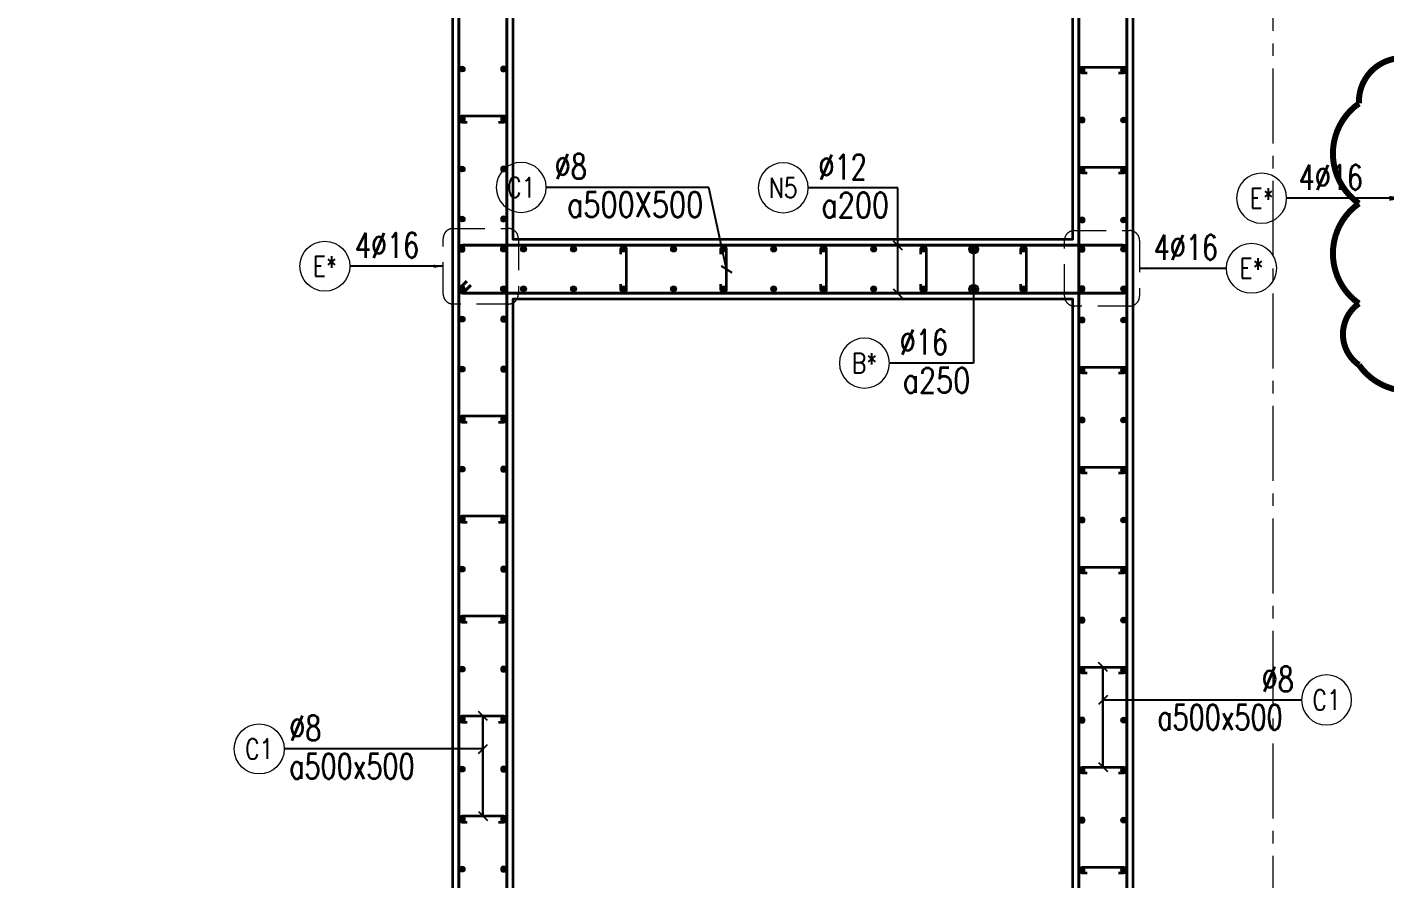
# Model space of a CAD drawing. Header units: millimetres. Extents: x 931337 to 1117500, y 19732 to 157199.
# Drawn here: x 1010173 to 1016962, y 111140 to 115399 of the extents above; entities that cross this region are included whole.
import ezdxf
from ezdxf.enums import TextEntityAlignment as Align

# ---------------------------------------------------------------- set-up
doc = ezdxf.new("R2010")
doc.units = ezdxf.units.MM
doc.header["$MEASUREMENT"] = 0
doc.linetypes.add('HIDDEN2', pattern=[4.7625, 3.175, -1.5875])
doc.linetypes.add('OF_Grid_1$0$CENTER2', pattern=[1.125, 0.75, -0.125, 0.125, -0.125])
doc.layers.get('0').update_dxf_attribs({"lineweight": 20})
for name, color, linetype, lineweight in [('KC-LEADER', 153, 'Continuous', 18), ('KC-THEP', 6, 'Continuous', 40), ('NDC_S_DIM', 1, 'Continuous', 15), ('NDC_S_HIDDEN', 8, 'HIDDEN2', 13), ('NDC_S_LEADER', 1, 'Continuous', 15), ('NDC_S_REBAR', 4, 'Continuous', 35), ('NDC_S_STIRRUP', 4, 'Continuous', 40), ('NDC_S_VN TEXT', 7, 'Continuous', 20), ('NDC_S_WALL', 6, 'Continuous', 35), ('OF_Grid_1$0$NDC_S_AXIS', 5, 'OF_Grid_1$0$CENTER2', 13)]:
    doc.layers.add(name, color=color, linetype=linetype, lineweight=lineweight)
doc.layers.add('NDC-S-REVC', color=240, linetype='Continuous', lineweight=20, plot=False)
doc.styles.add('NDC_ARIAL', font='arial.ttf', dxfattribs={"width": 0.85})
doc.styles.add('NDC_DIM', font='', dxfattribs={"width": 0.75})
doc.styles.add('NDC_EN TXT', font='romans.shx', dxfattribs={"width": 0.8})
doc.styles.get('NDC_DIM').set_extended_font_data('Dotum')
doc.dimstyles.new('NDC_1-50', dxfattribs={"dimscale": 50, "dimtxt": 2.5, "dimasz": 1, "dimexe": 1.5, "dimexo": 0, "dimgap": 0.8, "dimtad": 1, "dimdec": 0, "dimdsep": 46, "dimtxsty": 'NDC_ARIAL', "dimblk": 'DIMMARK', "dimcen": 49999.938995, "dimdle": 1.5, "dimclrd": 1, "dimclre": 1, "dimclrt": 3, "dimadec": 0, "dimazin": 0, "dimtfac": 1, "dimtdec": 0, "dimtix": 1, "dimtmove": 2, "dimatfit": 3, "dimfxl": 1, "dimarcsym": 0})
doc.dimstyles.new('NDC_dim_25', dxfattribs={"dimscale": 25, "dimtxt": 2.5, "dimasz": 1.5, "dimexe": 1.5, "dimexo": 2.5, "dimgap": 1, "dimtad": 1, "dimdec": 0, "dimzin": 0, "dimdsep": 46, "dimtxsty": 'NDC_DIM', "dimblk": 'DIMMARK', "dimcen": 0.09, "dimdle": 1.2, "dimclrd": 1, "dimclre": 1, "dimclrt": 3, "dimadec": 0, "dimazin": 0, "dimtfac": 1, "dimtdec": 0, "dimtix": 1, "dimtofl": 0, "dimtmove": 0, "dimatfit": 3, "dimfxl": 6, "dimfxlon": 1, "dimtolj": 1, "dimtzin": 0, "dimarcsym": 0})
doc.dimstyles.new('NDC_dim_30', dxfattribs={"dimscale": 30, "dimtxt": 2.5, "dimasz": 1.5, "dimexe": 1.5, "dimexo": 2.5, "dimgap": 1, "dimtad": 1, "dimdec": 0, "dimzin": 0, "dimdsep": 46, "dimtxsty": 'NDC_DIM', "dimblk": 'DIMMARK', "dimcen": 0.09, "dimdle": 1.2, "dimclrd": 1, "dimclre": 1, "dimclrt": 3, "dimadec": 0, "dimazin": 0, "dimtfac": 1, "dimtdec": 0, "dimtix": 1, "dimtofl": 0, "dimtmove": 0, "dimatfit": 3, "dimfxl": 6, "dimfxlon": 1, "dimtolj": 1, "dimtzin": 0, "dimarcsym": 0})
doc.dimstyles.new('NDC_dim_50', dxfattribs={"dimscale": 50, "dimtxt": 2.5, "dimasz": 1.5, "dimexe": 1.5, "dimexo": 2.5, "dimgap": 1, "dimtad": 1, "dimdec": 0, "dimzin": 0, "dimdsep": 46, "dimtxsty": 'NDC_DIM', "dimblk": 'DIMMARK', "dimcen": 0.09, "dimdle": 1.2, "dimclrd": 1, "dimclre": 1, "dimclrt": 3, "dimadec": 0, "dimazin": 0, "dimtfac": 1, "dimtdec": 0, "dimtix": 1, "dimtofl": 0, "dimtmove": 0, "dimatfit": 3, "dimfxl": 6, "dimfxlon": 1, "dimtolj": 1, "dimtzin": 0, "dimarcsym": 0})

# ---------------------------------------------------------------- blocks, each defined once
blk = doc.blocks.new('THEP')
at = {"layer": 'KC-LEADER', "color": 6}
blk.add_circle((0, 0), 14, dxfattribs=at)
at = {"layer": 'KC-THEP'}
for p, q in [((-14, 0), (14, 0)), ((9.9, 9.9), (-9.9, -9.9)), ((-9.9, 9.9), (9.9, -9.9)), ((0, 14), (0, -14))]:
    blk.add_line(p, q, dxfattribs=at)
blk = doc.blocks.new('DIMMARK')
at = {"layer": 'NDC_S_DIM', "color": 1}
blk.add_line((-1.5, 0), (1, 0), dxfattribs=at)
at = {"layer": 'NDC_S_DIM', "color": 2, "const_width": 0.1}
blk.add_lwpolyline([(-0.424, -0.424), (0.424, 0.424)], dxfattribs=at)
blk = doc.blocks.new('*U12')
blk.add_circle((-2.5, 0), 2.5)
at = {"layer": 'NDC_S_VN TEXT', "color": 3, "style": 'NDC_EN TXT', "width": 0.75}
for tag, p in [('DK1', (0.5, 0.85)), ('KC1', (0.5, -2.97))]:
    blk.add_attdef(tag, p, '', height=2.5, dxfattribs=at)
at = {"layer": 'NDC_S_VN TEXT', "color": 7, "style": 'NDC_EN TXT', "width": 0.8}
blk.add_attdef('SH2', text='', height=2, dxfattribs=at).set_placement((-2.5, 0), align=Align.MIDDLE)
blk = doc.blocks.new('*U890')
at = {"layer": 'KC-THEP', "rotation": 9.66856443638095}
for p in [(0, 99.3), (0, -99.3)]:
    blk.add_blockref('THEP', p, dxfattribs=at)
blk = doc.blocks.new('*U889')
at = {"layer": 'NDC_S_HIDDEN', "color": 0, "linetype": 'ByBlock', "lineweight": -2, "transparency": 16777216}
for p in [(0, 0), (250, 0), (500, 0), (750, 0), (1000, 0), (1250, 0), (1500, 0), (1750, 0), (2000, 0), (2250, 0), (2500, 0)]:
    blk.add_blockref('*U890', p, dxfattribs=at)
blk = doc.blocks.new('*U892')
at = {"layer": 'NDC_S_REBAR'}
blk.add_lwpolyline([(-15, -75), (-15, -100, 1), (15, -100), (15, 100, 1), (-15, 100), (-15, 75)], format="xyb", dxfattribs=at)
blk = doc.blocks.new('*U891')
at = {"layer": 'NDC_S_HIDDEN', "color": 0, "linetype": 'ByBlock', "lineweight": -2, "transparency": 16777216}
for p in [(0, 0), (500, 0), (1000, 0), (1500, 0), (2000, 0)]:
    blk.add_blockref('*U892', p, dxfattribs=at)
blk = doc.blocks.new('*U9')
blk.add_circle((2.5, 0), 2.5)
at = {"layer": 'NDC_S_VN TEXT', "color": 3, "style": 'NDC_EN TXT', "width": 0.75}
blk.add_attdef('DK2', text='', height=2.5, dxfattribs=at).set_placement((-0.85, 0.85), align=Align.RIGHT)
at = {"layer": 'NDC_S_VN TEXT', "color": 7, "style": 'NDC_EN TXT', "width": 0.8}
blk.add_attdef('SH3', text='', height=2, dxfattribs=at).set_placement((2.5, 0), align=Align.MIDDLE)
blk = doc.blocks.new('*U10')
blk.add_circle((2.5, 0), 2.5)
at = {"layer": 'NDC_S_VN TEXT', "color": 3, "style": 'NDC_EN TXT'}
for tag, width, p in [('DK2', 0.75, (-0.85, 0.85)), ('KC2', 0.8, (-0.85, -2.97))]:
    blk.add_attdef(tag, text='', height=2.5, dxfattribs=dict(at, width=width)).set_placement(p, align=Align.RIGHT)
at = {"layer": 'NDC_S_VN TEXT', "color": 7, "style": 'NDC_EN TXT', "width": 0.8}
blk.add_attdef('SH3', text='', height=2, dxfattribs=at).set_placement((2.5, 0), align=Align.MIDDLE)
blk = doc.blocks.new('*U13')
blk.add_circle((-2.5, 0), 2.5)
at = {"layer": 'NDC_S_VN TEXT', "color": 3, "style": 'NDC_EN TXT', "width": 0.75}
blk.add_attdef('DK1', (0.5, 0.85), '', height=2.5, dxfattribs=at)
at = {"layer": 'NDC_S_VN TEXT', "color": 7, "style": 'NDC_EN TXT', "width": 0.8}
blk.add_attdef('SH2', text='', height=2, dxfattribs=at).set_placement((-2.5, 0), align=Align.MIDDLE)

msp = doc.modelspace()

# ---------------------------------------------------------------- linework, layer by layer
at = {"layer": 'NDC-S-REVC', "const_width": 30}
msp.add_lwpolyline([(1016832.084, 113709.682, 0.52056705), (1017332.084, 113709.682, 0.52056705), (1017832.084, 113709.682, 0.52056705), (1018332.084, 113709.682, 0.52056705), (1018832.084, 113709.682, 0.52056705), (1019332.084, 113709.682, 0.52056705), (1019832.084, 113709.682, 0.52056705), (1020211.269, 113830.498, 0.52056705), (1020211.269, 114330.498, 0.52056705), (1020211.269, 114830.498, 0.52056705), (1020114.948, 115234.177, 0.52056705), (1019614.948, 115234.177, 0.52056705), (1019114.948, 115234.177, 0.52056705), (1018614.948, 115234.177, 0.52056705), (1018114.948, 115234.177, 0.52056705), (1017614.948, 115234.177, 0.52056705), (1017114.948, 115234.177, 0.52056705), (1016832.084, 115017.04, 0.52056705), (1016832.084, 114517.04, 0.52056705), (1016832.084, 114017.04, 0.52056705)], format="xyb", close=True, dxfattribs=at)
at = {"layer": 'NDC_S_HIDDEN', "ltscale": 50}
for points in [[(1012303.412, 114391.982), (1012579.256, 114391.982, -0.41421356), (1012629.256, 114341.982), (1012629.256, 114064.433, -0.41421356), (1012579.256, 114014.433), (1012303.412, 114014.433, -0.41421356), (1012253.412, 114064.433), (1012253.412, 114341.982, -0.41421356)], [(1015409.378, 114381.701), (1015685.221, 114381.701, -0.41421356), (1015735.221, 114331.701), (1015735.221, 114054.151, -0.41421356), (1015685.221, 114004.151), (1015409.378, 114004.151, -0.41421356), (1015359.378, 114054.151), (1015359.378, 114331.701, -0.41421356)]]:
    msp.add_lwpolyline(points, format="xyb", close=True, dxfattribs=at)
at = {"layer": 'NDC_S_REBAR'}
for points in [[(1015473.341, 115169.139), (1015448.341, 115169.139, -1), (1015448.341, 115199.139), (1015655.365, 115199.139, -1), (1015655.365, 115169.139), (1015630.365, 115169.139)], [(1012530.365, 114924.057), (1012555.365, 114924.057, 1), (1012555.365, 114954.057), (1012348.341, 114954.057, 1), (1012348.341, 114924.057), (1012373.341, 114924.057)], [(1015473.341, 114669.139), (1015448.341, 114669.139, -1), (1015448.341, 114699.139), (1015655.365, 114699.139, -1), (1015655.365, 114669.139), (1015630.365, 114669.139)], [(1015473.341, 113669.139), (1015448.341, 113669.139, -1), (1015448.341, 113699.139), (1015655.365, 113699.139, -1), (1015655.365, 113669.139), (1015630.365, 113669.139)], [(1012530.365, 113424.057), (1012555.365, 113424.057, 1), (1012555.365, 113454.057), (1012348.341, 113454.057, 1), (1012348.341, 113424.057), (1012373.341, 113424.057)], [(1015473.341, 113169.139), (1015448.341, 113169.139, -1), (1015448.341, 113199.139), (1015655.365, 113199.139, -1), (1015655.365, 113169.139), (1015630.365, 113169.139)], [(1012530.365, 112924.057), (1012555.365, 112924.057, 1), (1012555.365, 112954.057), (1012348.341, 112954.057, 1), (1012348.341, 112924.057), (1012373.341, 112924.057)], [(1015473.341, 112669.139), (1015448.341, 112669.139, -1), (1015448.341, 112699.139), (1015655.365, 112699.139, -1), (1015655.365, 112669.139), (1015630.365, 112669.139)], [(1012530.365, 112424.057), (1012555.365, 112424.057, 1), (1012555.365, 112454.057), (1012348.341, 112454.057, 1), (1012348.341, 112424.057), (1012373.341, 112424.057)], [(1015473.341, 112169.139), (1015448.341, 112169.139, -1), (1015448.341, 112199.139), (1015655.365, 112199.139, -1), (1015655.365, 112169.139), (1015630.365, 112169.139)], [(1012530.365, 111924.057), (1012555.365, 111924.057, 1), (1012555.365, 111954.057), (1012348.341, 111954.057, 1), (1012348.341, 111924.057), (1012373.341, 111924.057)], [(1015473.341, 111669.139), (1015448.341, 111669.139, -1), (1015448.341, 111699.139), (1015655.365, 111699.139, -1), (1015655.365, 111669.139), (1015630.365, 111669.139)], [(1012530.365, 111424.057), (1012555.365, 111424.057, 1), (1012555.365, 111454.057), (1012348.341, 111454.057, 1), (1012348.341, 111424.057), (1012373.341, 111424.057)], [(1015473.341, 111169.139), (1015448.341, 111169.139, -1), (1015448.341, 111199.139), (1015655.365, 111199.139, -1), (1015655.365, 111169.139), (1015630.365, 111169.139)]]:
    msp.add_lwpolyline(points, format="xyb", dxfattribs=at)
at = {"layer": 'NDC_S_STIRRUP'}
for points in [[(1012371.853, 104729.057), (1012331.853, 104689.057, 0.41421356), (1012351.853, 104669.057), (1012551.853, 104669.057, 0.41421356), (1012571.853, 104689.057), (1012571.853, 116989.057, 0.41421356), (1012551.853, 117009.057), (1012351.853, 117009.057, 0.41421356), (1012331.853, 116989.057), (1012331.853, 104689.057, 0.41421356), (1012351.853, 104669.057), (1012391.853, 104709.057)], [(1015631.853, 104729.057), (1015671.853, 104689.057, -0.41421356), (1015651.853, 104669.057), (1015451.853, 104669.057, -0.41421356), (1015431.853, 104689.057), (1015431.853, 116989.057, -0.41421356), (1015451.853, 117009.057), (1015651.853, 117009.057, -0.41421356), (1015671.853, 116989.057), (1015671.853, 104689.057, -0.41421356), (1015651.853, 104669.057), (1015611.853, 104709.057)], [(1012391.853, 114109.057), (1012351.853, 114069.057, -0.41421356), (1012331.853, 114089.057), (1012331.853, 114289.057, -0.41421356), (1012351.853, 114309.057), (1015651.853, 114309.057, -0.41421356), (1015671.853, 114289.057), (1015671.853, 114089.057, -0.41435759), (1015651.853, 114069.057), (1012351.853, 114069.057, -0.41421356), (1012331.853, 114089.057), (1012371.853, 114129.057)]]:
    msp.add_lwpolyline(points, format="xyb", dxfattribs=at)
at = {"layer": 'NDC_S_WALL'}
for points in [[(1009301.853, 104639.057), (1009301.853, 117039.057), (1014199.513, 117039.057), (1014199.513, 116539.057), (1012601.853, 116539.057), (1012601.853, 114339.057), (1015401.853, 114339.057), (1015401.853, 116539.057), (1015301.853, 116539.057), (1015301.853, 117039.057), (1015701.853, 117039.057), (1015701.853, 107639.057)], [(1015401.853, 104639.057), (1015401.853, 114039.057), (1012601.853, 114039.057), (1012601.853, 107289.057)]]:
    msp.add_lwpolyline(points, dxfattribs=at)
msp.add_lwpolyline([(1012301.853, 105139.057), (1012301.853, 116539.057), (1009601.853, 116539.057), (1009601.853, 105139.057)], close=True, dxfattribs=at)
at = {"layer": 'OF_Grid_1$0$NDC_S_AXIS', "ltscale": 500}
msp.add_line((1016402.653, 103004.688), (1016402.653, 118700.803), dxfattribs=at)

# ---------------------------------------------------------------- block references
at = {"layer": 'KC-THEP'}
for p, rotation in [((1012348.341, 115189.057), 189.6685644363809), ((1015655.365, 115184.139), 9.66856443638095), ((1012348.341, 114939.057), 189.6685644363809), ((1015655.365, 114934.139), 9.66856443638095), ((1012348.341, 114689.057), 189.6685644363809), ((1015655.365, 114684.139), 9.66856443638095), ((1012348.341, 114439.057), 189.6685644363809), ((1015655.365, 114434.139), 9.66856443638095), ((1012555.365, 114288.631), 9.668564436354272), ((1015655.365, 114288.631), 9.668564436380926), ((1012555.365, 114090.042), 9.668564436354272), ((1015655.365, 114090.042), 9.668564436380926), ((1012348.341, 113939.057), 189.6685644363809), ((1015655.365, 113934.139), 9.66856443638095), ((1012348.341, 113689.057), 189.6685644363809), ((1015655.365, 113684.139), 9.66856443638095), ((1012348.341, 113439.057), 189.6685644363809), ((1015655.365, 113434.139), 9.66856443638095), ((1012348.341, 113189.057), 189.6685644363809), ((1015655.365, 113184.139), 9.66856443638095), ((1012348.341, 112939.057), 189.6685644363809), ((1015655.365, 112934.139), 9.66856443638095), ((1012348.341, 112689.057), 189.6685644363809), ((1015655.365, 112684.139), 9.66856443638095), ((1012348.341, 112439.057), 189.6685644363809), ((1015655.365, 112434.139), 9.66856443638095), ((1012348.341, 112189.057), 189.6685644363809), ((1015655.365, 112184.139), 9.66856443638095), ((1012348.341, 111939.057), 189.6685644363809), ((1015655.365, 111934.139), 9.66856443638095), ((1012348.341, 111689.057), 189.6685644363809), ((1015655.365, 111684.139), 9.66856443638095), ((1012348.341, 111439.057), 189.6685644363809), ((1015655.365, 111434.139), 9.66856443638095), ((1012348.341, 111189.057), 189.6685644363809), ((1015655.365, 111184.139), 9.66856443638095)]:
    msp.add_blockref('THEP', p, dxfattribs=dict(at, rotation=rotation))
at = {"layer": 'KC-THEP', "xscale": -1}
for p, rotation in [((1012555.365, 115189.057), 170.331435563619), ((1015448.341, 115184.139), 350.3314355636191), ((1012555.365, 114939.057), 170.331435563619), ((1015448.341, 114934.139), 350.3314355636191), ((1012555.365, 114689.057), 170.331435563619), ((1015448.341, 114684.139), 350.3314355636191), ((1012555.365, 114439.057), 170.331435563619), ((1015448.341, 114434.139), 350.3314355636191), ((1012348.341, 114288.631), 350.3314355636191), ((1015448.341, 114288.631), 350.3314355636191), ((1012348.341, 114090.042), 350.3314355636191), ((1015448.341, 114090.042), 350.3314355636191), ((1012555.365, 113939.057), 170.331435563619), ((1015448.341, 113934.139), 350.3314355636191), ((1012555.365, 113689.057), 170.331435563619), ((1015448.341, 113684.139), 350.3314355636191), ((1012555.365, 113439.057), 170.331435563619), ((1015448.341, 113434.139), 350.3314355636191), ((1012555.365, 113189.057), 170.331435563619), ((1015448.341, 113184.139), 350.3314355636191), ((1012555.365, 112939.057), 170.331435563619), ((1015448.341, 112934.139), 350.3314355636191), ((1012555.365, 112689.057), 170.331435563619), ((1015448.341, 112684.139), 350.3314355636191), ((1012555.365, 112439.057), 170.331435563619), ((1015448.341, 112434.139), 350.3314355636191), ((1012555.365, 112189.057), 170.331435563619), ((1015448.341, 112184.139), 350.3314355636191), ((1012555.365, 111939.057), 170.331435563619), ((1015448.341, 111934.139), 350.3314355636191), ((1012555.365, 111689.057), 170.331435563619), ((1015448.341, 111684.139), 350.3314355636191), ((1012555.365, 111439.057), 170.331435563619), ((1015448.341, 111434.139), 350.3314355636191), ((1012555.365, 111189.057), 170.331435563619), ((1015448.341, 111184.139), 350.3314355636191)]:
    msp.add_blockref('THEP', p, dxfattribs=dict(at, rotation=rotation))
at = {"layer": 'NDC_S_HIDDEN'}
for name, p in [('*U889', (1012655.365, 114189.336)), ('*U891', (1013155.365, 114188.631))]:
    msp.add_blockref(name, p, dxfattribs=at)
at = {"layer": 'NDC_S_VN TEXT'}
ref = msp.add_blockref('*U10', (1012768.559, 114597.621), dxfattribs=dict(at, xscale=-50, yscale=50, zscale=50))
ref.add_attrib('SH3', 'C1', dxfattribs={"color": 7, "height": 100, "style": 'NDC_EN TXT', "width": 0.8}).set_placement((1012643.559, 114597.621), align=Align.MIDDLE)
ref.add_attrib('DK2', '%%c8', dxfattribs={"color": 3, "height": 125, "style": 'NDC_EN TXT', "width": 0.75}).set_placement((1012971.773, 114639.896), align=Align.RIGHT)
ref.add_attrib('KC2', 'a500X500', dxfattribs={"color": 3, "height": 125, "style": 'NDC_EN TXT', "width": 0.8}).set_placement((1013553.916, 114448.994), align=Align.RIGHT)
ref = msp.add_blockref('*U10', (1014078.368, 114595.479), dxfattribs=dict(at, xscale=-50, yscale=50, zscale=50))
ref.add_attrib('SH3', 'N5', dxfattribs={"color": 7, "height": 100, "style": 'NDC_EN TXT', "width": 0.8}).set_placement((1013953.368, 114595.479), align=Align.MIDDLE)
ref.add_attrib('DK2', '%%C12', dxfattribs={"color": 3, "height": 125, "style": 'NDC_EN TXT', "width": 0.75}).set_placement((1014370.868, 114637.754), align=Align.RIGHT)
ref.add_attrib('KC2', 'a200', dxfattribs={"color": 3, "height": 125, "style": 'NDC_EN TXT', "width": 0.8}).set_placement((1014482.772, 114446.852), align=Align.RIGHT)
ref = msp.add_blockref('*U9', (1016470.545, 114543.107), dxfattribs=dict(at, xscale=-50, yscale=50, zscale=50))
ref.add_attrib('SH3', 'E*', dxfattribs={"color": 7, "height": 100, "style": 'NDC_EN TXT', "width": 0.8}).set_placement((1016345.545, 114543.107), align=Align.MIDDLE)
ref.add_attrib('DK2', '4%%C16', dxfattribs={"color": 3, "height": 125, "style": 'NDC_EN TXT', "width": 0.75}).set_placement((1016852.33, 114585.382), align=Align.RIGHT)
at = {"layer": 'NDC_S_VN TEXT', "xscale": 50, "yscale": 50, "zscale": 50}
for name, p, values in [('*U13', (1011787.006, 114203.208), {'SH2': 'E*', 'DK1': '4%%C16'}), ('*U9', (1016169.799, 114192.926), {'SH3': 'E*', 'DK2': '4%%C16'}), ('*U12', (1011458.54, 111789.696), {'SH2': 'C1', 'DK1': '%%c8', 'KC1': 'a500x500'})]:
    msp.add_blockref(name, p, dxfattribs=at).add_auto_attribs(values)
at = {"layer": 'NDC_S_VN TEXT'}
ref = msp.add_blockref('*U10', (1014484.754, 113718.919), dxfattribs=dict(at, xscale=-50, yscale=50, zscale=50))
ref.add_attrib('SH3', 'B*', dxfattribs={"color": 7, "height": 100, "style": 'NDC_EN TXT', "width": 0.8}).set_placement((1014359.754, 113718.919), align=Align.MIDDLE)
ref.add_attrib('DK2', '%%C16', dxfattribs={"color": 3, "height": 125, "style": 'NDC_EN TXT', "width": 0.75}).set_placement((1014777.254, 113761.194), align=Align.RIGHT)
ref.add_attrib('KC2', 'a250', dxfattribs={"color": 3, "height": 125, "style": 'NDC_EN TXT', "width": 0.8}).set_placement((1014889.158, 113570.292), align=Align.RIGHT)
ref = msp.add_blockref('*U12', (1016545.166, 112034.777), dxfattribs=dict(at, xscale=-50, yscale=50, zscale=50))
ref.add_attrib('SH2', 'C1', dxfattribs={"color": 7, "height": 100, "style": 'NDC_EN TXT', "width": 0.8}).set_placement((1016670.166, 112034.777), align=Align.MIDDLE)
ref.add_attrib('DK1', '%%c8', (1016346.059, 112077.053), dxfattribs={"color": 3, "height": 125, "style": 'NDC_EN TXT', "width": 0.75})
ref.add_attrib('KC1', 'a500x500', (1015823.738, 111886.15), dxfattribs={"color": 3, "height": 125, "style": 'NDC_EN TXT', "width": 0.75})

# ---------------------------------------------------------------- leaders
at = {"layer": 'NDC_S_LEADER'}
for points, dimstyle, override in [([(1013670.365, 114188.631), (1013581.456, 114597.62), (1012768.559, 114597.62)], 'NDC_dim_30', {"dimtad": 0, "dimldrblk": 'Oblique'}), ([(1014525.803, 114068.631), (1014525.803, 114595.298), (1014078.368, 114595.298)], 'NDC_dim_30', {"dimgap": 1, "dimtad": 0, "dimldrblk": 'Oblique'}), ([(1014525.803, 114308.631), (1014525.803, 114595.298), (1014078.368, 114595.298)], 'NDC_dim_30', {"dimtad": 0, "dimldrblk": 'Oblique'}), ([(1017059.378, 114542.926), (1016470.545, 114542.926)], 'NDC_dim_50', {"dimgap": 1, "dimtad": 0}), ([(1014905.365, 114288.631), (1014905.365, 113718.738), (1014484.754, 113718.738)], 'NDC_dim_30', {"dimgap": 1, "dimtad": 0, "dimldrblk": 'Origin'}), ([(1015735.221, 114192.926), (1016169.799, 114192.926)], 'NDC_dim_25', {"dimgap": 1, "dimtad": 0}), ([(1014905.365, 114088.631), (1014905.365, 113718.738), (1014484.754, 113718.738)], 'NDC_dim_30', {"dimgap": 1, "dimtad": 0, "dimldrblk": 'Origin'}), ([(1015551.853, 112199.139), (1015551.853, 111699.139)], 'NDC_dim_30', {"dimtad": 0, "dimldrblk": 'Oblique'}), ([(1015551.853, 111699.139), (1015551.853, 112199.139)], 'NDC_dim_30', {"dimtad": 0, "dimldrblk": 'Oblique'}), ([(1015551.853, 112034.777), (1016545.166, 112034.777)], 'NDC_dim_30', {"dimtad": 0, "dimldrblk": 'Oblique'}), ([(1012451.853, 111954.057), (1012451.853, 111454.057)], 'NDC_dim_30', {"dimtad": 0, "dimldrblk": 'Oblique'}), ([(1012451.853, 111454.057), (1012451.853, 111954.057)], 'NDC_dim_30', {"dimtad": 0, "dimldrblk": 'Oblique'}), ([(1012451.853, 111789.695), (1011458.54, 111789.695)], 'NDC_dim_30', {"dimtad": 0, "dimldrblk": 'Oblique'})]:
    msp.add_leader(points, dimstyle=dimstyle, override=override, dxfattribs=at)
msp.add_leader([(1012255.561, 114203.208), (1011787.006, 114203.208)], dimstyle='NDC_1-50', dxfattribs=at)

doc.saveas('drawing.dxf')
